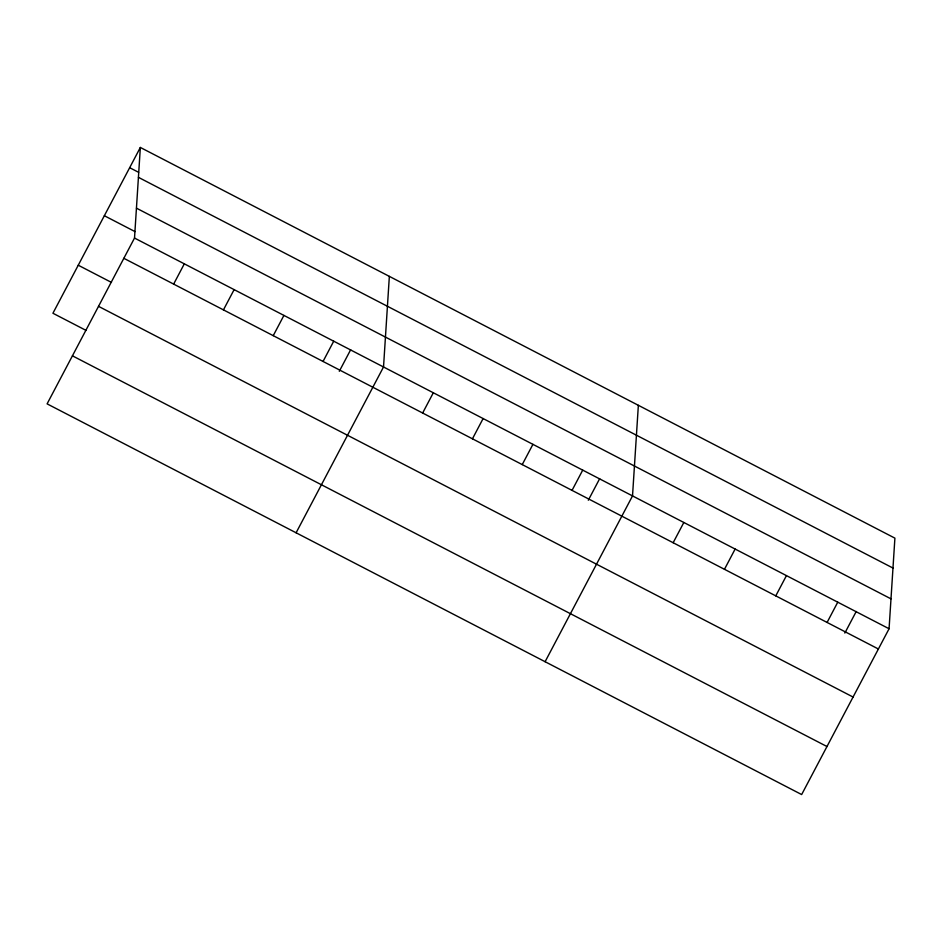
<?xml version="1.0" encoding="UTF-8"?>
<svg xmlns="http://www.w3.org/2000/svg" width="942" height="942" viewBox="0 0 942 942"><rect width="100%" height="100%" fill="white"/><g stroke="black" fill="none" stroke-linecap="round" stroke-linejoin="round"><path stroke-width="1.41" d="M134.518 238.055L140.346 147.447L894.9 538.141L889.071 628.75L801.654 794.553L47.1 403.859L134.518 238.055L889.071 628.75M389.352 276.371L383.524 366.98L296.106 532.783M638.358 405.307L632.518 495.916L545.1 661.72M140.346 147.447L52.929 313.25L86.134 330.442M173.646 284.095L184.314 263.842M223.442 309.871L234.122 289.63M273.239 335.658L283.919 315.417M323.047 361.445L333.715 341.204M339.297 371.301L350.671 349.729M422.64 413.02L433.32 392.767M472.448 438.807L483.116 418.554M522.245 464.594L532.925 444.341M572.041 490.382L582.721 470.129M588.303 500.237L599.677 478.666M673.153 542.733L683.833 522.48M724.469 569.298L735.137 549.045M775.772 595.862L786.452 575.621M827.088 622.438L837.756 602.185M844.844 633.071L856.219 611.499M129.678 167.7L138.615 172.327M138.427 177.343L892.981 568.05M136.437 208.158L890.991 598.853M104.35 215.73L135 231.602M123.838 258.308L878.391 649.003M78.257 265.22L111.462 282.412M98.521 306.338L853.063 697.033M72.428 355.829L826.97 746.523"/></g></svg>
